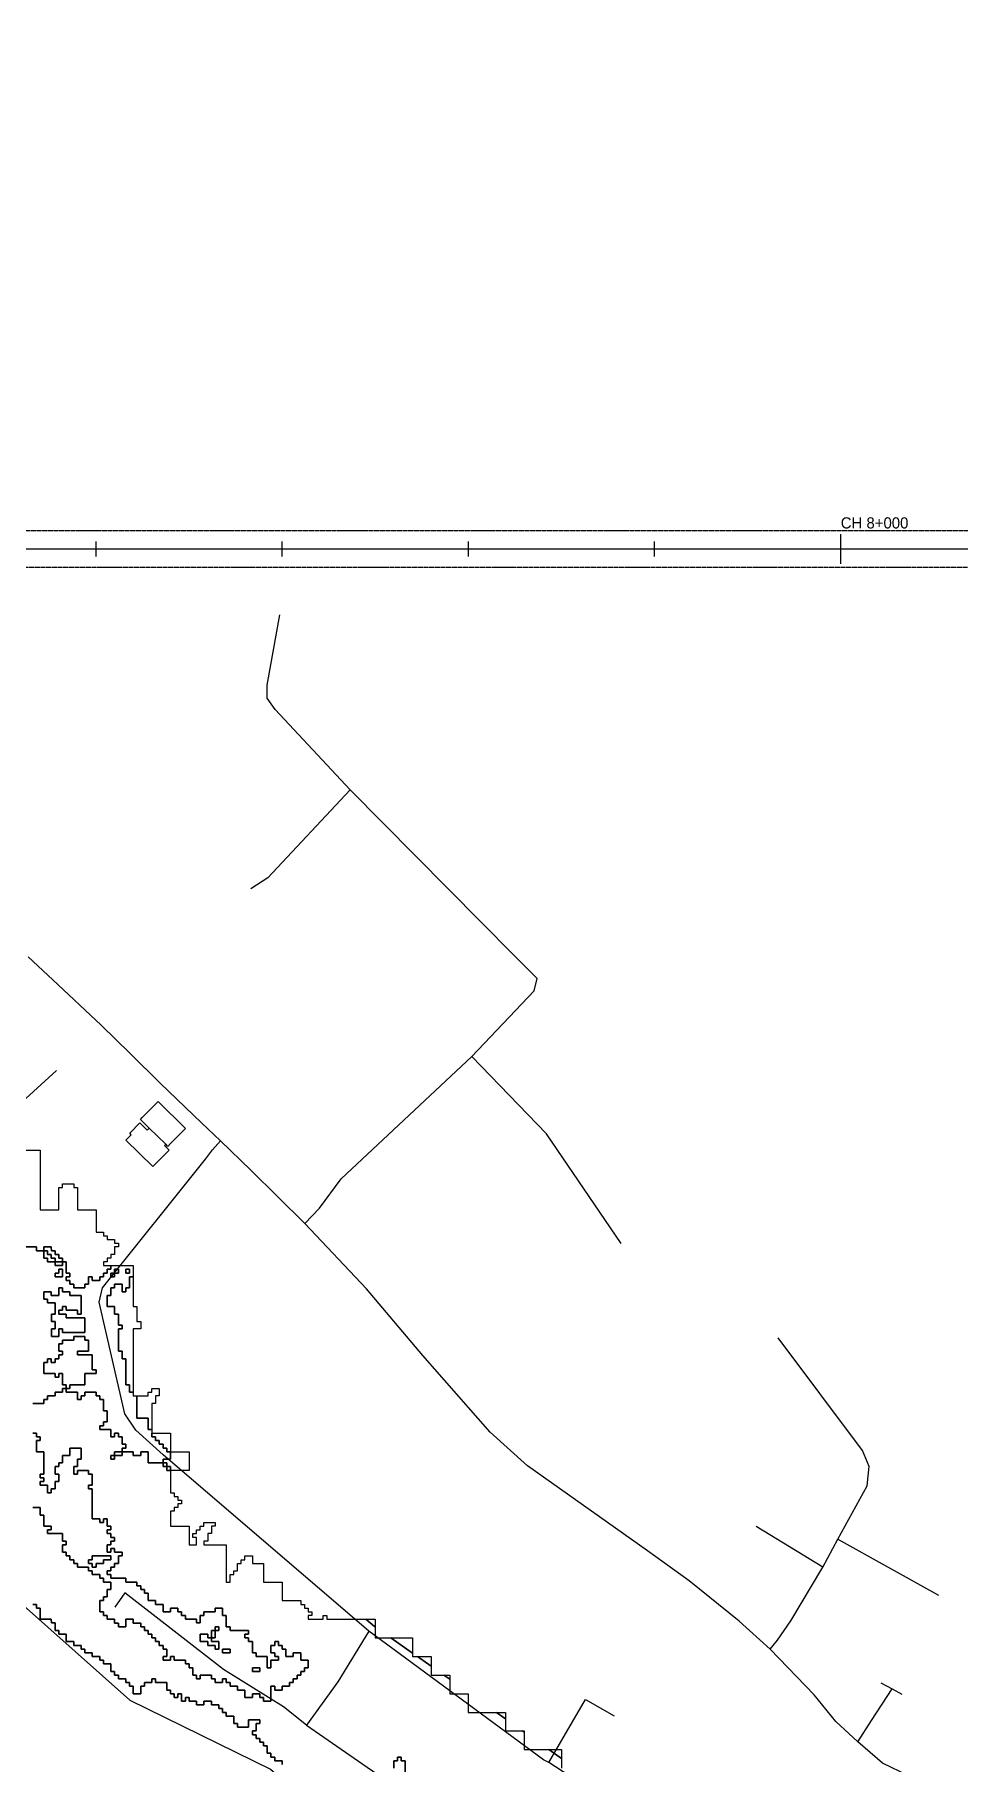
# Model space of a CAD drawing. Header units: metres. Extents: x 553506 to 563855, y 142925 to 150243.
# Drawn here: x 557689 to 558186, y 147643 to 148571 of the extents above; entities that cross this region are included whole.
import ezdxf

# ---------------------------------------------------------------- set-up
doc = ezdxf.new("R2010")
doc.units = ezdxf.units.M
doc.linetypes.add('DASHED', pattern=[1.524, 1.27, -0.254])
for name, color, linetype in [('C-BUILDINGS', 8, 'Continuous'), ('C-FLOOD_ZONE_3', 150, 'Continuous'), ('C-ROADS', 33, 'Continuous'), ('C-WATERWAYS', 5, 'Continuous'), ('E-132KV-UGC-CHAINAGE', 7, 'Continuous'), ('E-132KV-UGC-ROUTE', 1, 'Continuous'), ('E-132KV-UGC-SWATHE', 4, 'DASHED')]:
    doc.layers.add(name, color=color, linetype=linetype)

msp = doc.modelspace()

# ---------------------------------------------------------------- linework, layer by layer
at = {"layer": 'C-BUILDINGS'}
for points in [[(557762.0804, 147975.5227), (557760.6022, 147974.0304), (557759.4272, 147975.1852), (557750.5751, 147983.8839), (557745.8465, 147988.5244), (557746.8836, 147989.5802), (557755.3656, 147998.1658), (557770.1217, 147983.6607), (557762.0804, 147975.5227)], [(557761.2308, 147972.0019), (557752.5115, 147963.1753), (557738.0942, 147977.3458), (557740.9692, 147980.2499), (557740.1114, 147981.0917), (557745.5626, 147986.6125), (557749.4767, 147982.7706), (557750.5751, 147983.8839), (557759.4272, 147975.1852), (557758.715, 147974.4733), (557761.2308, 147972.0019)]]:
    msp.add_lwpolyline(points, close=True, dxfattribs=at)
at = {"layer": 'C-FLOOD_ZONE_3'}
for points in [[(557672, 147972), (557692, 147972), (557692, 147940), (557702, 147940), (557702, 147952), (557704, 147952), (557704, 147954), (557710, 147954), (557710, 147952), (557712, 147952), (557712, 147940), (557722, 147940), (557722, 147928), (557726, 147928), (557726, 147926), (557728, 147926), (557728, 147924), (557732, 147924), (557732, 147922), (557734, 147922), (557734, 147920), (557732, 147920), (557732, 147916), (557730, 147916), (557730, 147914), (557728, 147914), (557728, 147912), (557726, 147912), (557726, 147910), (557729.999, 147910), (557729.999, 147908.001), (557727.9994, 147908.0006), (557727.999, 147906.001), (557725.9994, 147906.0006), (557725.999, 147904.001), (557723.9994, 147904.0006), (557723.999, 147902.001), (557720.001, 147902.001), (557720.0006, 147904.0006), (557717.9994, 147904.0006), (557717.999, 147900.001), (557715.9994, 147900.0006), (557715.999, 147898.001), (557710.001, 147898.001), (557710.0006, 147900.0006), (557708.001, 147900.001), (557708.0006, 147902.0006), (557706.001, 147902.001), (557706.001, 147903.999), (557706.001, 147903.999), (557708.0006, 147903.9994), (557708.0006, 147906.0006), (557706.001, 147906.001), (557706.0006, 147912.0006), (557704, 147912), (557704.0006, 147914.0006), (557702.001, 147914.001), (557702.0006, 147916.0006), (557700.001, 147916.001), (557700.0006, 147918.0006), (557698.001, 147918.001), (557698.0006, 147920.0006), (557693.9994, 147920.0006), (557694, 147918), (557690.001, 147918.001), (557690.0006, 147920.0006), (557684.001, 147920.001)], [(557684.001, 147920.001), (557690.0006, 147920.0006), (557690.001, 147918.001), (557694, 147918), (557694.001, 147914.001), (557696.0006, 147914.0006), (557696.001, 147912.001), (557700, 147912), (557700.001, 147910.001), (557703.999, 147910.001), (557704, 147912), (557706.0006, 147912.0006), (557706.001, 147906.001), (557708.0006, 147906.0006), (557708.0006, 147903.9994), (557706.001, 147903.999), (557706.001, 147902.001), (557708.0006, 147902.0006), (557708.001, 147900.001), (557710.0006, 147900.0006), (557710.001, 147898.001), (557715.999, 147898.001), (557715.9994, 147900.0006), (557717.999, 147900.001), (557717.9994, 147904.0006), (557720.0006, 147904.0006), (557720.001, 147902.001), (557723.999, 147902.001), (557723.9994, 147904.0006), (557725.999, 147904.001), (557725.9994, 147906.0006), (557727.999, 147906.001), (557727.9994, 147908.0006), (557729.999, 147908.001), (557729.999, 147910), (557742, 147910), (557742, 147903.999), (557740.001, 147903.999), (557740.0006, 147897.9994), (557738.001, 147897.999), (557738.0006, 147895.9994), (557735.9994, 147895.9994), (557735.999, 147899.999), (557732.001, 147899.999), (557732.0006, 147897.9994), (557730.001, 147897.999), (557730.0006, 147893.9994), (557728.001, 147893.999), (557728.001, 147888.001), (557732.0006, 147888.0006), (557732.001, 147884.001), (557734.0006, 147884.0006), (557734.001, 147878.001), (557736.0006, 147878.0006), (557736.0006, 147875.9994), (557734.001, 147875.999), (557734.001, 147864.001), (557736.0006, 147864.0006), (557736.001, 147860.001), (557738.0006, 147860.0006), (557738.001, 147846.001), (557740.0006, 147846.0006), (557740.001, 147842.001), (557742, 147842.001), (557742, 147840), (557744.001, 147840), (557744.001, 147828.001), (557750.0006, 147828.0006), (557750.001, 147822.001), (557752, 147822.001), (557752.0005, 147820), (557752.001, 147818.001), (557754.0006, 147818.0006), (557754.001, 147816.001), (557756.0006, 147816.0006), (557756.001, 147814.001), (557758.0006, 147814.0006), (557758.001, 147812.001), (557760.0006, 147812.0006), (557760.001, 147810.001), (557762.0003, 147810.0003), (557762.0006, 147805.9994), (557758.001, 147805.999), (557758, 147804), (557749.9994, 147803.9994), (557749.999, 147809.999), (557746.001, 147809.999), (557746.0006, 147807.9994), (557741.9994, 147807.9994), (557741.999, 147809.999), (557736, 147810), (557735.9994, 147812.0006), (557737.999, 147812.001), (557737.999, 147813.999), (557735.9994, 147813.9994), (557735.999, 147817.999), (557733.9994, 147817.9994), (557733.999, 147819.999), (557732.001, 147819.999), (557732.0006, 147817.9994), (557729.9994, 147817.9994), (557729.999, 147821.999), (557723.9994, 147821.9994), (557723.9994, 147824.0006), (557725.999, 147824.001), (557725.9994, 147826.0006), (557727.999, 147826.001), (557727.999, 147831.999), (557725.9994, 147831.9994), (557725.999, 147837.999), (557723.9994, 147837.9994), (557723.999, 147839.999), (557721.9994, 147839.9994), (557721.999, 147841.999), (557716.001, 147841.999), (557716.0006, 147839.9994), (557714.001, 147839.999), (557714.0006, 147837.9994), (557711.9994, 147837.9994), (557711.999, 147841.999), (557705.9994, 147841.9994), (557706, 147844), (557704.001, 147843.999), (557704.0006, 147841.9994), (557700.001, 147841.999), (557700.0006, 147839.9994), (557696.001, 147839.999), (557696.0006, 147837.9994), (557694.001, 147837.999), (557694.0006, 147835.9994), (557687.9994, 147835.9994)], [(557687.9994, 147835.9994), (557694.0006, 147835.9994), (557694.001, 147837.999), (557696.0006, 147837.9994), (557696.001, 147839.999), (557700.0006, 147839.9994), (557700.001, 147841.999), (557704.0006, 147841.9994), (557704.001, 147843.999), (557706, 147844), (557705.9994, 147841.9994), (557711.999, 147841.999), (557711.9994, 147837.9994), (557714.0006, 147837.9994), (557714.001, 147839.999), (557716.0006, 147839.9994), (557716.001, 147841.999), (557721.999, 147841.999), (557721.9994, 147839.9994), (557723.999, 147839.999), (557723.9994, 147837.9994), (557725.999, 147837.999), (557725.9994, 147831.9994), (557727.999, 147831.999), (557727.999, 147826.001), (557725.9994, 147826.0006), (557725.999, 147824.001), (557723.9994, 147824.0006), (557723.9994, 147821.9994), (557729.999, 147821.999), (557729.9994, 147817.9994), (557732.0006, 147817.9994), (557732.001, 147819.999), (557733.999, 147819.999), (557733.9994, 147817.9994), (557735.999, 147817.999), (557735.9994, 147813.9994), (557737.999, 147813.999), (557737.999, 147812.001), (557735.9994, 147812.0006), (557736, 147810), (557741.999, 147809.999), (557741.9994, 147807.9994), (557746.0006, 147807.9994), (557746.001, 147809.999), (557749.999, 147809.999), (557749.9994, 147803.9994), (557758, 147804), (557757.9994, 147801.9994), (557760, 147802), (557759.9994, 147799.9994), (557762, 147800), (557761.9994, 147797.9994), (557762, 147788), (557764, 147788), (557764, 147786), (557766, 147786), (557766, 147784), (557768, 147784), (557768, 147782), (557766, 147782), (557766, 147780), (557764, 147780), (557764, 147778), (557762, 147778), (557762, 147770), (557772, 147770), (557772, 147760), (557776, 147760), (557776, 147764), (557774, 147764), (557774, 147766), (557776, 147766), (557776, 147768), (557778, 147768), (557778, 147770), (557780, 147770), (557780, 147772), (557786, 147772), (557786, 147770), (557784, 147770), (557784, 147766), (557782, 147766), (557782, 147762), (557780, 147762), (557780, 147760), (557792, 147760), (557792, 147740), (557794, 147740), (557794, 147744), (557796, 147744), (557796, 147746), (557798, 147746), (557798, 147750), (557800, 147750), (557800, 147752), (557802, 147752), (557802, 147754), (557806, 147754), (557806, 147750), (557812, 147750), (557812, 147740), (557822, 147740), (557822, 147730), (557832, 147730), (557832, 147728), (557834, 147728), (557834, 147726), (557836, 147726), (557836, 147724), (557838, 147724), (557838, 147722), (557836, 147722), (557836, 147720), (557844, 147720), (557844, 147722), (557846, 147722), (557846, 147720), (557866.9262, 147720), (557871.62, 147716.11), (557872, 147715.8446), (557872, 147710), (557880.3682, 147710), (557892, 147701.876), (557892, 147700), (557894.6859, 147700), (557902, 147694.8916), (557902, 147690), (557908.9259, 147690), (557912, 147687.8179), (557912, 147680), (557922, 147680), (557922, 147670), (557937.1022, 147670), (557942, 147666.5234), (557942, 147660), (557951.1903, 147660), (557952, 147659.4253), (557952, 147650), (557965.2784, 147650), (557972, 147645.2289), (557972, 147640)], [(557688.001, 147820.001), (557690.0006, 147820.0006), (557690.001, 147818.001), (557692.0006, 147818.0006), (557692.0006, 147815.9994), (557690.001, 147815.999), (557690.001, 147810.001), (557694.0006, 147810.0006), (557694.001, 147806), (557694.0006, 147797.9994), (557692.001, 147797.999), (557692.001, 147796.001), (557694.0006, 147796.0006), (557694.0006, 147793.9994), (557692.001, 147793.999), (557692.001, 147792.001), (557694, 147792.001), (557696.0006, 147792.0006), (557696.001, 147788.001), (557697.999, 147788.001), (557697.9994, 147790.0006), (557699.999, 147790.001), (557699.9994, 147794.0006), (557701.999, 147794.001), (557701.999, 147797.999), (557699.9994, 147797.9994), (557699.9994, 147802.0006), (557701.999, 147802.001), (557701.9994, 147804.0006), (557703.999, 147804.001), (557703.9994, 147808.0006), (557707.999, 147808.001), (557707.9994, 147812.0006), (557714.0006, 147812.0006), (557714.0006, 147805.9994), (557712.001, 147805.999), (557712.0006, 147801.9994), (557710.001, 147801.999), (557710.001, 147798.001), (557711.999, 147798.001), (557711.9994, 147800.0006), (557718.0006, 147800.0006), (557718.001, 147798.001), (557720.0006, 147798.0006), (557720.0006, 147791.9994), (557718.001, 147791.999), (557718.001, 147790.001), (557720.0006, 147790.0006), (557720.001, 147774.001), (557724.0006, 147774.0006), (557724.001, 147772.001), (557725.999, 147772.001), (557725.9994, 147774.0006), (557728.0006, 147774.0006), (557728.001, 147770.001), (557730.0006, 147770.0006), (557730.0006, 147767.9994), (557728.001, 147767.999), (557728.001, 147766.001), (557730.0006, 147766.0006), (557730.001, 147764.001), (557732.0006, 147764.0006), (557732.0006, 147761.9994), (557730.001, 147761.999), (557730.0006, 147759.9994), (557728.001, 147759.999), (557728.001, 147756.001), (557729.999, 147756.001), (557729.9994, 147758.0006), (557732.0006, 147758.0006), (557732.001, 147756.001), (557736.0006, 147756.0006), (557736.0006, 147753.9994), (557734.001, 147753.999), (557734.0006, 147749.9994), (557732.001, 147749.999), (557732.0006, 147747.9994), (557730.001, 147747.999), (557730.0006, 147745.9994), (557728.001, 147745.999), (557728.001, 147744.001), (557730.0006, 147744.0006), (557730.001, 147742.001), (557738.0006, 147742.0006), (557738.001, 147740.001), (557744.0006, 147740.0006), (557744.001, 147738.001), (557746.0006, 147738.0006), (557746.001, 147736.001), (557748.0006, 147736.0006), (557748.001, 147734.001), (557750.0006, 147734.0006), (557750.001, 147730.001), (557754.0006, 147730.0006), (557754.001, 147728.001), (557758.0006, 147728.0006), (557758.001, 147724.001), (557761.999, 147724.001), (557761.9994, 147726.0006), (557766.0006, 147726.0006), (557766.001, 147724.001), (557768.0006, 147724.0006), (557768.001, 147722.001), (557770.0006, 147722.0006), (557770.001, 147720.001), (557776.0006, 147720.0006), (557776.001, 147718.001), (557777.999, 147718.001), (557777.9994, 147722.0006), (557779.999, 147722.001), (557779.9994, 147724.0006), (557785.999, 147724.001), (557785.9994, 147726.0006), (557790.0006, 147726.0006), (557790.001, 147722.001), (557792.0006, 147722.0006), (557792.001, 147716.001), (557794.0006, 147716.0006), (557794.001, 147714.001), (557804.0006, 147714.0006), (557804.0006, 147711.9994), (557802.001, 147711.999), (557802.001, 147710.001), (557804.0006, 147710.0006), (557804.001, 147708.001), (557806.0006, 147708.0006), (557806.001, 147702.001), (557808.0006, 147702.0006), (557808.001, 147700.001), (557814.0006, 147700.0006), (557814.001, 147694.001), (557815.999, 147694.001), (557815.9994, 147698.0006), (557819.999, 147698.001), (557819.999, 147699.999), (557817.9994, 147699.9994), (557817.999, 147701.999), (557815.9994, 147701.9994), (557815.9994, 147706.0006), (557817.999, 147706.001), (557817.9994, 147708.0006), (557820.0006, 147708.0006), (557820.001, 147706.001), (557822.0006, 147706.0006), (557822.001, 147704.001), (557824.0006, 147704.0006), (557824.001, 147700.001), (557827.999, 147700.001), (557827.9994, 147702.0006), (557832.0006, 147702.0006), (557832.001, 147698.001), (557836.0006, 147698.0006), (557836.0006, 147693.9994), (557834.001, 147693.999), (557834.0006, 147691.9994), (557832.001, 147691.999), (557832.0006, 147689.9994), (557830.001, 147689.999), (557830.0006, 147687.9994), (557828.001, 147687.999), (557828.0006, 147685.9994), (557826.001, 147685.999), (557826.0006, 147683.9994), (557822.001, 147683.999), (557822.0006, 147681.9994), (557817.9994, 147681.9994), (557817.999, 147683.999), (557816.001, 147683.999), (557816.0006, 147675.9994), (557811.9994, 147675.9994), (557811.999, 147677.999), (557809.9994, 147677.9994), (557809.999, 147679.999), (557806.001, 147679.999), (557806.0006, 147677.9994), (557801.9994, 147677.9994), (557801.999, 147681.999), (557797.9994, 147681.9994), (557797.999, 147683.999), (557793.9994, 147683.9994), (557793.999, 147685.999), (557791.9994, 147685.9994), (557791.999, 147687.999), (557790.001, 147687.999), (557790.0006, 147685.9994), (557785.9994, 147685.9994), (557785.999, 147687.999), (557783.9994, 147687.9994), (557783.999, 147689.999), (557778.001, 147689.999), (557778.0006, 147687.9994), (557775.9994, 147687.9994), (557775.999, 147689.999), (557773.9994, 147689.9994), (557773.999, 147693.999), (557771.9994, 147693.9994), (557771.999, 147695.999), (557769.9994, 147695.9994), (557769.999, 147697.999), (557763.9994, 147697.9994), (557763.999, 147699.999), (557762.001, 147699.999), (557762.0006, 147697.9994), (557757.9994, 147697.9994), (557757.9994, 147700.0006), (557759.999, 147700.001), (557759.999, 147703.999), (557757.9994, 147703.9994), (557757.999, 147705.999), (557755.9994, 147705.9994), (557755.999, 147707.999), (557753.9994, 147707.9994), (557753.999, 147709.999), (557751.9994, 147709.9994), (557751.999, 147711.999), (557749.9994, 147711.9994), (557749.999, 147713.999), (557747.9994, 147713.9994), (557747.999, 147715.999), (557745.9994, 147715.9994), (557745.999, 147717.999), (557741.9994, 147717.9994), (557741.999, 147719.999), (557738.001, 147719.999), (557738.0006, 147715.9994), (557733.9994, 147715.9994), (557733.999, 147717.999), (557731.9994, 147717.9994), (557731.999, 147719.999), (557727.9994, 147719.9994), (557727.999, 147721.999), (557725.9994, 147721.9994), (557725.999, 147723.999), (557723.9994, 147723.9994), (557723.9994, 147730.0006), (557725.999, 147730.001), (557725.9994, 147732.0006), (557727.999, 147732.001), (557727.9994, 147736.0006), (557729.999, 147736.001), (557729.999, 147739.999), (557725.9994, 147739.9994), (557725.999, 147741.999), (557723.9994, 147741.9994), (557723.999, 147743.999), (557719.9994, 147743.9994), (557719.999, 147745.999), (557717.9994, 147745.9994), (557717.999, 147747.999), (557711.9994, 147747.9994), (557711.999, 147749.999), (557709.9994, 147749.9994), (557709.999, 147751.999), (557707.9994, 147751.9994), (557707.999, 147753.999), (557705.9994, 147753.9994), (557705.999, 147755.999), (557703.9994, 147755.9994), (557703.9994, 147760.0006), (557705.999, 147760.001), (557705.999, 147761.999), (557703.9994, 147761.9994), (557703.999, 147765.999), (557695.9994, 147765.9994), (557695.9994, 147768.0006), (557697.999, 147768.001), (557697.999, 147769.999), (557693.9994, 147769.9994), (557693.999, 147775.999), (557691.9994, 147775.9994), (557691.999, 147779.999), (557690, 147779.999), (557688.001, 147779.999)], [(557688.001, 147779.999), (557690, 147779.999), (557691.999, 147779.999), (557691.9994, 147775.9994), (557693.999, 147775.999), (557693.9994, 147769.9994), (557697.999, 147769.999), (557697.999, 147768.001), (557695.9994, 147768.0006), (557695.9994, 147765.9994), (557703.999, 147765.999), (557703.9994, 147761.9994), (557705.999, 147761.999), (557705.999, 147760.001), (557703.9994, 147760.0006), (557703.9994, 147755.9994), (557705.999, 147755.999), (557705.9994, 147753.9994), (557707.999, 147753.999), (557707.9994, 147751.9994), (557709.999, 147751.999), (557709.9994, 147749.9994), (557711.999, 147749.999), (557711.9994, 147747.9994), (557717.999, 147747.999), (557717.9994, 147745.9994), (557719.999, 147745.999), (557719.9994, 147743.9994), (557723.999, 147743.999), (557723.9994, 147741.9994), (557725.999, 147741.999), (557725.9994, 147739.9994), (557729.999, 147739.999), (557729.999, 147736.001), (557727.9994, 147736.0006), (557727.999, 147732.001), (557725.9994, 147732.0006), (557725.999, 147730.001), (557723.9994, 147730.0006), (557723.9994, 147723.9994), (557725.999, 147723.999), (557725.9994, 147721.9994), (557727.999, 147721.999), (557727.9994, 147719.9994), (557731.999, 147719.999), (557731.9994, 147717.9994), (557733.999, 147717.999), (557733.9994, 147715.9994), (557738.0006, 147715.9994), (557738.001, 147719.999), (557741.999, 147719.999), (557741.9994, 147717.9994), (557745.999, 147717.999), (557745.9994, 147715.9994), (557747.999, 147715.999), (557747.9994, 147713.9994), (557749.999, 147713.999), (557749.9994, 147711.9994), (557751.999, 147711.999), (557751.9994, 147709.9994), (557753.999, 147709.999), (557753.9994, 147707.9994), (557755.999, 147707.999), (557755.9994, 147705.9994), (557757.999, 147705.999), (557757.9994, 147703.9994), (557759.999, 147703.999), (557759.999, 147700.001), (557757.9994, 147700.0006), (557757.9994, 147697.9994), (557762.0006, 147697.9994), (557762.001, 147699.999), (557763.999, 147699.999), (557763.9994, 147697.9994), (557769.999, 147697.999), (557769.9994, 147695.9994), (557771.999, 147695.999), (557771.9994, 147693.9994), (557773.999, 147693.999), (557773.9994, 147689.9994), (557775.999, 147689.999), (557775.9994, 147687.9994), (557778.0006, 147687.9994), (557778.001, 147689.999), (557783.999, 147689.999), (557783.9994, 147687.9994), (557785.999, 147687.999), (557785.9994, 147685.9994), (557790.0006, 147685.9994), (557790.001, 147687.999), (557791.999, 147687.999), (557791.9994, 147685.9994), (557793.999, 147685.999), (557793.9994, 147683.9994), (557797.999, 147683.999), (557797.9994, 147681.9994), (557801.999, 147681.999), (557801.9994, 147677.9994), (557806.0006, 147677.9994), (557806.001, 147679.999), (557809.999, 147679.999), (557809.9994, 147677.9994), (557811.999, 147677.999), (557811.9994, 147675.9994), (557816.0006, 147675.9994), (557816.001, 147683.999), (557817.999, 147683.999), (557817.9994, 147681.9994), (557822.0006, 147681.9994), (557822.001, 147683.999), (557826.0006, 147683.9994), (557826.001, 147685.999), (557828.0006, 147685.9994), (557828.001, 147687.999), (557830.0006, 147687.9994), (557830.001, 147689.999), (557832.0006, 147689.9994), (557832.001, 147691.999), (557834.0006, 147691.9994), (557834.001, 147693.999), (557836.0006, 147693.9994), (557836.0006, 147698.0006), (557832.001, 147698.001), (557832.0006, 147702.0006), (557827.9994, 147702.0006), (557827.999, 147700.001), (557824.001, 147700.001), (557824.0006, 147704.0006), (557822.001, 147704.001), (557822.0006, 147706.0006), (557820.001, 147706.001), (557820.0006, 147708.0006), (557817.9994, 147708.0006), (557817.999, 147706.001), (557815.9994, 147706.0006), (557815.9994, 147701.9994), (557817.999, 147701.999), (557817.9994, 147699.9994), (557819.999, 147699.999), (557819.999, 147698.001), (557815.9994, 147698.0006), (557815.999, 147694.001), (557814.001, 147694.001), (557814.0006, 147700.0006), (557808.001, 147700.001), (557808.0006, 147702.0006), (557806.001, 147702.001), (557806.0006, 147708.0006), (557804.001, 147708.001), (557804.0006, 147710.0006), (557802.001, 147710.001), (557802.001, 147711.999), (557804.0006, 147711.9994), (557804.0006, 147714.0006), (557794.001, 147714.001), (557794.0006, 147716.0006), (557792.001, 147716.001), (557792.0006, 147722.0006), (557790.001, 147722.001), (557790.0006, 147726.0006), (557785.9994, 147726.0006), (557785.999, 147724.001), (557779.9994, 147724.0006), (557779.999, 147722.001), (557777.9994, 147722.0006), (557777.999, 147718.001), (557776.001, 147718.001), (557776.0006, 147720.0006), (557770.001, 147720.001), (557770.0006, 147722.0006), (557768.001, 147722.001), (557768.0006, 147724.0006), (557766.001, 147724.001), (557766.0006, 147726.0006), (557761.9994, 147726.0006), (557761.999, 147724.001), (557758.001, 147724.001), (557758.0006, 147728.0006), (557754.001, 147728.001), (557754.0006, 147730.0006), (557750.001, 147730.001), (557750.0006, 147734.0006), (557748.001, 147734.001), (557748.0006, 147736.0006), (557746.001, 147736.001), (557746.0006, 147738.0006), (557744.001, 147738.001), (557744.0006, 147740.0006), (557738.001, 147740.001), (557738.0006, 147742.0006), (557730.001, 147742.001), (557730.0006, 147744.0006), (557728.001, 147744.001), (557728.001, 147745.999), (557730.0006, 147745.9994), (557730.001, 147747.999), (557732.0006, 147747.9994), (557732.001, 147749.999), (557734.0006, 147749.9994), (557734.001, 147753.999), (557736.0006, 147753.9994), (557736.0006, 147756.0006), (557732.001, 147756.001), (557732.0006, 147758.0006), (557729.9994, 147758.0006), (557729.999, 147756.001), (557728.001, 147756.001), (557728.001, 147759.999), (557730.0006, 147759.9994), (557730.001, 147761.999), (557732.0006, 147761.9994), (557732.0006, 147764.0006), (557730.001, 147764.001), (557730.0006, 147766.0006), (557728.001, 147766.001), (557728.001, 147767.999), (557730.0006, 147767.9994), (557730.0006, 147770.0006), (557728.001, 147770.001), (557728.0006, 147774.0006), (557725.9994, 147774.0006), (557725.999, 147772.001), (557724.001, 147772.001), (557724.0006, 147774.0006), (557720.001, 147774.001), (557720.0006, 147790.0006), (557718.001, 147790.001), (557718.001, 147791.999), (557720.0006, 147791.9994), (557720.0006, 147798.0006), (557718.001, 147798.001), (557718.0006, 147800.0006), (557711.9994, 147800.0006), (557711.999, 147798.001), (557710.001, 147798.001), (557710.001, 147801.999), (557712.0006, 147801.9994), (557712.001, 147805.999), (557714.0006, 147805.9994), (557714.0006, 147812.0006), (557707.9994, 147812.0006), (557707.999, 147808.001), (557703.9994, 147808.0006), (557703.999, 147804.001), (557701.9994, 147804.0006), (557701.999, 147802.001), (557699.9994, 147802.0006), (557699.9994, 147797.9994), (557701.999, 147797.999), (557701.999, 147797.999), (557701.999, 147794.001), (557699.9994, 147794.0006), (557699.999, 147790.001), (557697.9994, 147790.0006), (557697.999, 147788.001), (557696.001, 147788.001), (557696.0006, 147792.0006), (557694, 147792.001), (557692.001, 147792.001), (557692.001, 147793.999), (557694.0006, 147793.9994), (557694.0006, 147796.0006), (557692.001, 147796.001), (557692.001, 147797.999), (557694.0006, 147797.9994), (557694.001, 147806), (557694.0006, 147810.0006), (557690.001, 147810.001), (557690.001, 147815.999), (557692.0006, 147815.9994), (557692.0006, 147818.0006), (557690.001, 147818.001), (557690.0006, 147820.0006), (557688.001, 147820.001)], [(557688, 147728.001), (557690.0006, 147728.0006), (557690.001, 147726.001), (557692.0006, 147726.0006), (557692.001, 147724), (557692.001, 147722), (557692.001, 147720.001), (557694, 147720.001), (557698.0006, 147720.0006), (557698.001, 147718.001), (557700.0006, 147718.0006), (557700.001, 147716), (557700.001, 147714.001), (557702.0006, 147714.0006), (557702.001, 147712.001), (557704, 147712.001), (557706.0006, 147712.0006), (557706.001, 147710), (557706.001, 147708.001), (557708, 147708.001), (557710.0006, 147708.0006), (557710.001, 147706.001), (557712, 147706.001), (557714.0006, 147706.0006), (557714.001, 147704.001), (557716.0006, 147704.0006), (557716.001, 147702.001), (557718, 147702.001), (557720.0006, 147702.0006), (557720.001, 147700.001), (557722, 147700.001), (557724.0006, 147700.0006), (557724.001, 147698.001), (557726.0006, 147698.0006), (557726.001, 147696.001), (557728, 147696.001), (557730.0006, 147696.0006), (557730.001, 147694), (557730.001, 147692.001), (557732.0006, 147692.0006), (557732.001, 147690.001), (557734.0006, 147690.0006), (557734.001, 147688.001), (557736, 147688.001), (557738.0006, 147688.0006), (557738.001, 147686.001), (557740.0006, 147686.0006), (557740.001, 147684.001), (557742.0006, 147684.0006), (557742.001, 147682), (557742.001, 147680.001), (557745.999, 147680.001), (557745.9994, 147684.0006), (557747.999, 147684.001), (557747.9994, 147686.0006), (557751.999, 147686.001), (557751.9994, 147688.0006), (557754.0006, 147688.0006), (557754.001, 147686.001), (557760.0006, 147686.0006), (557760.001, 147682.001), (557762.0006, 147682.0006), (557762.001, 147680.001), (557764.0006, 147680.0006), (557764.001, 147678.001), (557765.999, 147678.001), (557765.9994, 147680.0006), (557768.0006, 147680.0006), (557768.001, 147676.001), (557769.999, 147676.001), (557769.9994, 147678.0006), (557772.0006, 147678.0006), (557772.001, 147676.001), (557776.0006, 147676.0006), (557776.001, 147674.001), (557779.999, 147674.001), (557779.9994, 147676.0006), (557784.0006, 147676.0006), (557784.001, 147674.001), (557788.0006, 147674.0006), (557788.001, 147672.001), (557790.0006, 147672.0006), (557790.001, 147670.001), (557792.0006, 147670.0006), (557792.001, 147668.001), (557794, 147668.001), (557796.0006, 147668.0006), (557796.001, 147666), (557796.001, 147664.001), (557798.0006, 147664.0006), (557798.001, 147662.001), (557803.999, 147662.001), (557803.9994, 147666.0006), (557810.0006, 147666.0006), (557810.0006, 147663.9994), (557808.001, 147663.999), (557808.0006, 147659.9994), (557806.001, 147659.999), (557806.001, 147658.001), (557808.0006, 147658.0006), (557808.001, 147656.001), (557810.0006, 147656.0006), (557810.001, 147654.001), (557812.0006, 147654.0006), (557812.001, 147652.001), (557814.0006, 147652.0006), (557814.001, 147650), (557814.001, 147648.001), (557816.0006, 147648.0006), (557816.001, 147646.001), (557818.0006, 147646.0006), (557818.001, 147644.001), (557822.0006, 147644.0006), (557822.001, 147642.001)], [(557822.001, 147642.001), (557822.0006, 147644.0006), (557818.001, 147644.001), (557818.0006, 147646.0006), (557816.001, 147646.001), (557816.0006, 147648.0006), (557814.001, 147648.001), (557814.001, 147650), (557814.0006, 147652.0006), (557812.001, 147652.001), (557812.0006, 147654.0006), (557810.001, 147654.001), (557810.0006, 147656.0006), (557808.001, 147656.001), (557808.0006, 147658.0006), (557806.001, 147658.001), (557806.001, 147659.999), (557808.0006, 147659.9994), (557808.001, 147663.999), (557810.0006, 147663.9994), (557810.0006, 147666.0006), (557803.9994, 147666.0006), (557803.999, 147662.001), (557798.001, 147662.001), (557798.0006, 147664.0006), (557796.001, 147664.001), (557796.001, 147666), (557796.0006, 147668.0006), (557794, 147668.001), (557792.001, 147668.001), (557792.0006, 147670.0006), (557790.001, 147670.001), (557790.0006, 147672.0006), (557788.001, 147672.001), (557788.0006, 147674.0006), (557784.001, 147674.001), (557784.0006, 147676.0006), (557779.9994, 147676.0006), (557779.999, 147674.001), (557776.001, 147674.001), (557776.0006, 147676.0006), (557772.001, 147676.001), (557772.0006, 147678.0006), (557769.9994, 147678.0006), (557769.999, 147676.001), (557768.001, 147676.001), (557768.0006, 147680.0006), (557765.9994, 147680.0006), (557765.999, 147678.001), (557764.001, 147678.001), (557764.0006, 147680.0006), (557762.001, 147680.001), (557762.0006, 147682.0006), (557760.001, 147682.001), (557760.0006, 147686.0006), (557754.001, 147686.001), (557754.0006, 147688.0006), (557751.9994, 147688.0006), (557751.999, 147686.001), (557747.9994, 147686.0006), (557747.999, 147684.001), (557745.9994, 147684.0006), (557745.999, 147680.001), (557742.001, 147680.001), (557742.001, 147682), (557742.0006, 147684.0006), (557740.001, 147684.001), (557740.0006, 147686.0006), (557738.001, 147686.001), (557738.0006, 147688.0006), (557736, 147688.001), (557734.001, 147688.001), (557734.0006, 147690.0006), (557732.001, 147690.001), (557732.0006, 147692.0006), (557730.001, 147692.001), (557730.001, 147694), (557730.0006, 147696.0006), (557728, 147696.001), (557726.001, 147696.001), (557726.0006, 147698.0006), (557724.001, 147698.001), (557724.0006, 147700.0006), (557722, 147700.001), (557720.001, 147700.001), (557720.0006, 147702.0006), (557718, 147702.001), (557716.001, 147702.001), (557716.0006, 147704.0006), (557714.001, 147704.001), (557714.0006, 147706.0006), (557712, 147706.001), (557710.001, 147706.001), (557710.0006, 147708.0006), (557708, 147708.001), (557706.001, 147708.001), (557706.001, 147710), (557706.0006, 147712.0006), (557704, 147712.001), (557702.001, 147712.001), (557702.0006, 147714.0006), (557700.001, 147714.001), (557700.001, 147716), (557700.0006, 147718.0006), (557698.001, 147718.001), (557698.0006, 147720.0006), (557694, 147720.001), (557692.001, 147720.001), (557692.001, 147722), (557692.001, 147724), (557692.0006, 147726.0006), (557690.001, 147726.001), (557690.0006, 147728.0006), (557688, 147728.001)], [(557881.999, 147640.001), (557881.9994, 147644.0006), (557883.999, 147644.001), (557883.9994, 147646.0006), (557886.0006, 147646.0006), (557886.001, 147644.001), (557888.0006, 147644.0006), (557888.001, 147636.001)], [(557888.001, 147636.001), (557888.0006, 147644.0006), (557886.001, 147644.001), (557886.0006, 147646.0006), (557883.9994, 147646.0006), (557883.999, 147644.001), (557881.9994, 147644.0006), (557881.999, 147640.001)]]:
    msp.add_lwpolyline(points, dxfattribs=at)
for points in [[(557697.9994, 147913.9994), (557697.999, 147915.999), (557695.9994, 147915.9994), (557695.999, 147917.999), (557694, 147918), (557693.9994, 147920.0006), (557698.0006, 147920.0006), (557698.001, 147918.001), (557700.0006, 147918.0006), (557700.001, 147916.001), (557702.0006, 147916.0006), (557702.001, 147914.001), (557704.0006, 147914.0006), (557704, 147912), (557700, 147912), (557699.999, 147913.999), (557697.9994, 147913.9994)], [(557700, 147912), (557696.001, 147912.001), (557696.0006, 147914.0006), (557694.001, 147914.001), (557694, 147918), (557695.999, 147917.999), (557695.9994, 147915.9994), (557697.999, 147915.999), (557697.9994, 147913.9994), (557699.999, 147913.999), (557700, 147912)], [(557700.001, 147910.001), (557700, 147912), (557704, 147912), (557703.999, 147910.001), (557700.001, 147910.001)], [(557700.001, 147904.001), (557703.999, 147904.001), (557703.999, 147906), (557703.999, 147907.999), (557702.001, 147907.999), (557702.0006, 147905.9994), (557700.001, 147905.999), (557700.001, 147904.001)], [(557703.999, 147907.999), (557703.999, 147906), (557703.999, 147904.001), (557700.001, 147904.001), (557700.001, 147905.999), (557702.0006, 147905.9994), (557702.001, 147907.999), (557703.999, 147907.999)], [(557732.001, 147907.999), (557732, 147906), (557733.999, 147906.001), (557733.999, 147907.999), (557732.001, 147907.999)], [(557732, 147906), (557732.001, 147907.999), (557733.999, 147907.999), (557733.999, 147906.001), (557732, 147906)], [(557739.999, 147906.001), (557739.999, 147907.999), (557738.001, 147907.999), (557738.001, 147906.001), (557739.999, 147906.001)], [(557738.001, 147907.999), (557739.999, 147907.999), (557739.999, 147906.001), (557738.001, 147906.001), (557738.001, 147907.999)], [(557732.0006, 147888.0006), (557728.001, 147888.001), (557728.001, 147893.999), (557730.0006, 147893.9994), (557730.001, 147897.999), (557732.0006, 147897.9994), (557732.001, 147899.999), (557735.999, 147899.999), (557735.9994, 147895.9994), (557738.0006, 147895.9994), (557738.001, 147897.999), (557740.0006, 147897.9994), (557740.001, 147903.999), (557742, 147903.999), (557742, 147888), (557744, 147888), (557744, 147880), (557746, 147880), (557746, 147876), (557742, 147876), (557742, 147842.001), (557740.001, 147842.001), (557740.0006, 147846.0006), (557738.001, 147846.001), (557738.0006, 147860.0006), (557736.001, 147860.001), (557736.0006, 147864.0006), (557734.001, 147864.001), (557734.001, 147875.999), (557736.0006, 147875.9994), (557736.0006, 147878.0006), (557734.001, 147878.001), (557734.0006, 147884.0006), (557732.001, 147884.001), (557732.0006, 147888.0006)], [(557730.001, 147905.999), (557730.001, 147904.001), (557731.999, 147904.001), (557732, 147906), (557730.001, 147905.999)], [(557730.001, 147905.999), (557732, 147906), (557731.999, 147904.001), (557730.001, 147904.001), (557730.001, 147905.999)], [(557702.001, 147897.999), (557702.0006, 147893.9994), (557697.9994, 147893.9994), (557697.999, 147895.999), (557694.001, 147895.999), (557694.001, 147892.001), (557696.0006, 147892.0006), (557696.001, 147890.001), (557700.0006, 147890.0006), (557700.001, 147886), (557700.0006, 147883.9994), (557698.001, 147883.999), (557698.001, 147880.001), (557700.0006, 147880.0006), (557700.0006, 147875.9994), (557698.001, 147875.999), (557698.001, 147872.001), (557701.999, 147872.001), (557701.9994, 147876.0006), (557704.0006, 147876.0006), (557704.001, 147874.001), (557706, 147874.001), (557708, 147874.001), (557715.999, 147874.001), (557715.999, 147878), (557715.999, 147881.999), (557705.9994, 147881.9994), (557705.999, 147883.999), (557701.9994, 147883.9994), (557701.9994, 147886.0006), (557703.999, 147886.001), (557703.9994, 147888.0006), (557706.0006, 147888.0006), (557706.001, 147886.001), (557712.0006, 147886.0006), (557712.001, 147884.001), (557713.999, 147884.001), (557713.999, 147893.999), (557707.9994, 147893.9994), (557707.999, 147895.999), (557703.9994, 147895.9994), (557703.999, 147897.999), (557702.001, 147897.999)], [(557701.999, 147872.001), (557698.001, 147872.001), (557698.001, 147875.999), (557700.0006, 147875.9994), (557700.0006, 147880.0006), (557698.001, 147880.001), (557698.001, 147883.999), (557700.0006, 147883.9994), (557700.001, 147886), (557700.0006, 147890.0006), (557696.001, 147890.001), (557696.0006, 147892.0006), (557694.001, 147892.001), (557694.001, 147895.999), (557697.999, 147895.999), (557697.9994, 147893.9994), (557702.0006, 147893.9994), (557702.001, 147897.999), (557703.999, 147897.999), (557703.9994, 147895.9994), (557707.999, 147895.999), (557707.9994, 147893.9994), (557713.999, 147893.999), (557713.999, 147884.001), (557712.001, 147884.001), (557712.0006, 147886.0006), (557706.001, 147886.001), (557706.0006, 147888.0006), (557703.9994, 147888.0006), (557703.999, 147886.001), (557701.9994, 147886.0006), (557701.9994, 147883.9994), (557705.999, 147883.999), (557705.9994, 147881.9994), (557715.999, 147881.999), (557715.999, 147878), (557715.999, 147874.001), (557708, 147874.001), (557706, 147874.001), (557704.001, 147874.001), (557704.0006, 147876.0006), (557701.9994, 147876.0006), (557701.999, 147872.001)], [(557707.999, 147844.001), (557707.9994, 147846.0006), (557715.999, 147846.001), (557715.9994, 147852.0006), (557721.999, 147852.001), (557721.999, 147853.999), (557719.9994, 147853.9994), (557719.999, 147861.999), (557711.9994, 147861.9994), (557711.9994, 147864.0006), (557717.999, 147864.001), (557717.999, 147869.999), (557715.9994, 147869.9994), (557715.999, 147871.999), (557710.001, 147871.999), (557710.0006, 147869.9994), (557706, 147869.999), (557704.001, 147869.999), (557704.0006, 147867.9994), (557702.001, 147867.999), (557702.001, 147864.001), (557704.0006, 147864.0006), (557704.0006, 147861.9994), (557702.001, 147861.999), (557702.0006, 147859.9994), (557700.001, 147859.999), (557700.0006, 147857.9994), (557697.9994, 147857.9994), (557697.999, 147859.999), (557696.001, 147859.999), (557696.0006, 147857.9994), (557694.001, 147857.999), (557694.001, 147852.001), (557700.0006, 147852.0006), (557700.001, 147850.001), (557701.999, 147850.001), (557701.9994, 147852.0006), (557704.0006, 147852.0006), (557704.001, 147846.001), (557706.0006, 147846.0006), (557706, 147844), (557707.999, 147844.001)], [(557697.9994, 147857.9994), (557700.0006, 147857.9994), (557700.001, 147859.999), (557702.0006, 147859.9994), (557702.001, 147861.999), (557704.0006, 147861.9994), (557704.0006, 147864.0006), (557702.001, 147864.001), (557702.001, 147867.999), (557704.0006, 147867.9994), (557704.001, 147869.999), (557706, 147869.999), (557710.0006, 147869.9994), (557710.001, 147871.999), (557715.999, 147871.999), (557715.9994, 147869.9994), (557717.999, 147869.999), (557717.999, 147864.001), (557711.9994, 147864.0006), (557711.9994, 147861.9994), (557719.999, 147861.999), (557719.9994, 147853.9994), (557721.999, 147853.999), (557721.999, 147852.001), (557715.9994, 147852.0006), (557715.999, 147846.001), (557707.9994, 147846.0006), (557707.999, 147844.001), (557706, 147844), (557706.0006, 147846.0006), (557704.001, 147846.001), (557704.0006, 147852.0006), (557701.9994, 147852.0006), (557701.999, 147850.001), (557700.001, 147850.001), (557700.0006, 147852.0006), (557694.001, 147852.001), (557694.001, 147857.999), (557696.0006, 147857.9994), (557696.001, 147859.999), (557697.999, 147859.999), (557697.9994, 147857.9994)], [(557752, 147822.001), (557750.001, 147822.001), (557750.0006, 147828.0006), (557744.001, 147828.001), (557744.001, 147840), (557750, 147840), (557750, 147842), (557752, 147842), (557752, 147844), (557756, 147844), (557756, 147840), (557754, 147840), (557754, 147836), (557752, 147836), (557752, 147822.001)], [(557756.0006, 147816.0006), (557754.001, 147816.001), (557754.0006, 147818.0006), (557752.001, 147818.001), (557752.001, 147820), (557762, 147820), (557762.0005, 147810.0005), (557760.001, 147810.001), (557760.0006, 147812.0006), (557758.001, 147812.001), (557758.0006, 147814.0006), (557756.001, 147814.001), (557756.0006, 147816.0006)], [(557732, 147808), (557732.0006, 147805.9994), (557729.9994, 147805.9994), (557729.9994, 147808.0006), (557732, 147808)], [(557729.9994, 147808.0006), (557729.9994, 147805.9994), (557732.0006, 147805.9994), (557732, 147808), (557729.9994, 147808.0006)], [(557731.9994, 147810.0006), (557736, 147810), (557736.0006, 147807.9994), (557732, 147808), (557731.9994, 147810.0006)], [(557731.9994, 147810.0006), (557732, 147808), (557736.0006, 147807.9994), (557736, 147810), (557731.9994, 147810.0006)], [(557760.0006, 147804.0006), (557758, 147804), (557758.001, 147805.999), (557762.0006, 147805.9994), (557762.0005, 147810.0005), (557772, 147810), (557772, 147800), (557764.0006, 147800.0006), (557762, 147800), (557762.0006, 147802.0006), (557760, 147802), (557760.0006, 147804.0006)], [(557760.0006, 147804.0006), (557760, 147802), (557757.9994, 147801.9994), (557758, 147804), (557760.0006, 147804.0006)], [(557762.0006, 147802.0006), (557762.0002, 147799.9998), (557759.9994, 147799.9994), (557760, 147802), (557762.0006, 147802.0006)], [(557718.001, 147750.001), (557720.0006, 147750.0006), (557720.001, 147748.001), (557721.999, 147748.001), (557721.9994, 147750.0006), (557725.999, 147750.001), (557725.9994, 147752.0006), (557729.999, 147752.001), (557729.999, 147753.999), (557720.001, 147753.999), (557720.0006, 147751.9994), (557718.001, 147751.999), (557718.001, 147750.001)], [(557721.9994, 147750.0006), (557721.999, 147748.001), (557720.001, 147748.001), (557720.0006, 147750.0006), (557718.001, 147750.001), (557718.001, 147751.999), (557720.0006, 147751.9994), (557720.001, 147753.999), (557729.999, 147753.999), (557729.999, 147752.001), (557725.9994, 147752.0006), (557725.999, 147750.001), (557721.9994, 147750.0006)], [(557784.001, 147713.999), (557784, 147710), (557785.999, 147710.001), (557786, 147714), (557784.001, 147713.999)], [(557784, 147710), (557784.001, 147713.999), (557786, 147714), (557785.999, 147710.001), (557784, 147710)], [(557786.001, 147715.999), (557786, 147714), (557787.999, 147714.001), (557787.999, 147715.999), (557786.001, 147715.999)], [(557786, 147714), (557786.001, 147715.999), (557787.999, 147715.999), (557787.999, 147714.001), (557786, 147714)], [(557872, 147720), (557872, 147715.8446), (557871.62, 147716.11), (557866.9262, 147720), (557872, 147720)], [(557781.9994, 147709.9994), (557781.999, 147711.999), (557778.001, 147711.999), (557778.001, 147708.001), (557782.0006, 147708.0006), (557782.001, 147706.001), (557786.0006, 147706.0006), (557786.001, 147704.001), (557787.999, 147704.001), (557787.999, 147707.999), (557783.9994, 147707.9994), (557784, 147710), (557781.9994, 147709.9994)], [(557783.9994, 147707.9994), (557787.999, 147707.999), (557787.999, 147704.001), (557786.001, 147704.001), (557786.0006, 147706.0006), (557782.001, 147706.001), (557782.0006, 147708.0006), (557778.001, 147708.001), (557778.001, 147711.999), (557781.999, 147711.999), (557781.9994, 147709.9994), (557784, 147710), (557783.9994, 147707.9994)], [(557793.999, 147702.001), (557793.999, 147703.999), (557790.001, 147703.999), (557790.001, 147702.001), (557793.999, 147702.001)], [(557790.001, 147702.001), (557790.001, 147703.999), (557793.999, 147703.999), (557793.999, 147702.001), (557790.001, 147702.001)], [(557892, 147710), (557892, 147701.876), (557880.3682, 147710), (557892, 147710)], [(557809.999, 147692.001), (557809.999, 147693.999), (557806.001, 147693.999), (557806.001, 147692.001), (557809.999, 147692.001)], [(557806.001, 147692.001), (557806.001, 147693.999), (557809.999, 147693.999), (557809.999, 147692.001), (557806.001, 147692.001)], [(557902, 147700), (557902, 147694.8916), (557894.6859, 147700), (557902, 147700)], [(557912, 147690), (557912, 147687.8179), (557908.9259, 147690), (557912, 147690)], [(557942, 147670), (557942, 147666.5234), (557937.1022, 147670), (557942, 147670)], [(557952, 147660), (557952, 147659.4253), (557951.1903, 147660), (557952, 147660)], [(557965.2784, 147650), (557972, 147650), (557972, 147645.2289), (557965.2784, 147650)]]:
    msp.add_lwpolyline(points, close=True, dxfattribs=at)
at = {"layer": 'C-ROADS'}
for points in [[(557959.0009, 148064.2362), (557946.2858, 148076.9227), (557858.5737, 148165.5455), (557818.2021, 148208.7681), (557813.9491, 148214.7699), (557814.0321, 148221.851), (557820.7062, 148259.6747)], [(557858.5737, 148165.5455), (557814.3693, 148118.2878), (557805.1687, 148112.3957)], [(558067.5807, 147719.048), (558040.6073, 147740.6556), (558018.2997, 147756.7306), (557953.765, 147802.3587), (557933.7754, 147820.5978), (557897.5575, 147861.6438), (557867.29, 147897.4416), (557834.1458, 147932.6836), (557805.131, 147961.1857), (557788.9096, 147976.959), (557778.7046, 147986.6846), (557756.5078, 148008.0952), (557740.404, 148023.9168), (557724.8291, 148039.1425), (557698.8549, 148063.5983), (557685.5176, 148075.8544)], [(557834.1458, 147932.6836), (557842.0596, 147940.8735), (557853.6508, 147956.5666), (557923.8173, 148022.3525), (557957.3522, 148057.6078), (557959.0009, 148064.2362)], [(558004.086, 147921.96), (557963.9174, 147980.7584), (557923.8173, 148022.3525)], [(557676.0072, 147989.4182), (557684.3093, 147999.7678), (557700.6874, 148014.8506)], [(557965.2968, 147643.1237), (557962.3872, 147644.5256), (557868.6422, 147713.5639), (557758.0709, 147808.3532), (557743.3404, 147821.557), (557737.4425, 147830.3464), (557723.7118, 147890.4483), (557725.4286, 147898.0581), (557780.8473, 147967.2288), (557784.6526, 147972.1649), (557788.9096, 147976.959)], [(558084.0961, 147703.9968), (558088.0724, 147708.8271), (558095.2793, 147719.088), (558112.3702, 147748.0284), (558120.5923, 147763.0062), (558136.3411, 147791.7051), (558137.3505, 147802.0646), (558133.8083, 147810.6145), (558088.401, 147871.2318)], [(558112.3702, 147748.0284), (558076.6323, 147769.7778)], [(558120.5923, 147763.0062), (558174.5312, 147733.0139)], [(557835.1237, 147663.1177), (557822.6858, 147672.9081), (557790.4179, 147693.0188), (557737.4723, 147734.2198), (557732.0791, 147726.5749)], [(557868.6422, 147713.5639), (557851.9456, 147686.306), (557835.1237, 147663.1177), (557903.1218, 147616.0587)], [(558158.6949, 147635.8641), (558144.4383, 147642.704), (558131.2213, 147654.1614), (558119.3838, 147665.0937), (558107.7716, 147679.383), (558084.0961, 147703.9968), (558067.5807, 147719.048)], [(558143.5553, 147685.916), (558149.6352, 147682.5973), (558154.8332, 147679.7635)], [(557965.2968, 147643.1237), (557984.9165, 147676.9383), (558000.3655, 147668.1425)], [(558131.2213, 147654.1614), (558138.6696, 147665.6652), (558149.6352, 147682.5973)], [(558242.1565, 147601.9178), (558232.8032, 147574.1836), (558217.2227, 147527.9825), (558207.0549, 147517.1517), (558189.7988, 147511.7231), (558176.0955, 147514.6623), (558126.8135, 147541.3924), (558094.1591, 147560.5878), (558071.9907, 147573.929), (558059.5207, 147584.2855), (558043.8602, 147595.4008), (558022.2428, 147606.0658), (557965.2968, 147643.1237)]]:
    msp.add_lwpolyline(points, dxfattribs=at)
at = {"layer": 'C-WATERWAYS'}
msp.add_lwpolyline([(557681.3523, 147728.7792), (557740.153, 147676.5276), (557815.6804, 147639.4595), (557887.2399, 147577.0727), (557922.6278, 147554.443), (557978.501, 147517.7301), (558022.2909, 147473.1445), (558044.2707, 147446.397), (558070.9203, 147378.1012), (558097.412, 147349.4893), (558118.92, 147312.4325), (558129.0524, 147271.9649), (558125.619, 147201.7862), (558082.7812, 147140.5785), (558081.3973, 147118.0649), (558134.1177, 147061.9796), (558142.5394, 147041.8937), (558168.5629, 147034.9151), (558215.1989, 147001.6262), (558224.8733, 146940.8773), (558282.1634, 146892.9587)], dxfattribs=at)
at = {"layer": 'E-132KV-UGC-CHAINAGE'}
for p, q in [((557722.0682, 148291), (557722.0682, 148299)), ((557822.0682, 148291), (557822.0682, 148299)), ((557922.0682, 148291), (557922.0682, 148299)), ((558022.0682, 148291), (558022.0682, 148299)), ((558122.0682, 148287), (558122.0682, 148303))]:
    msp.add_line(p, q, dxfattribs=at)
at = {"layer": 'E-132KV-UGC-ROUTE'}
msp.add_lwpolyline([(557125, 148135), (557255, 148145), (557405, 148295), (558335, 148295), (558405, 148365), (558515, 148365), (558585, 148435), (558735, 148435), (558985, 148685)], dxfattribs=at)
at = {"layer": 'E-132KV-UGC-SWATHE'}
for points in [[(557124.233, 148144.9705), (557250.5447, 148154.6868), (557397.9289, 148302.0711), (557398.6561, 148302.7301), (557399.4443, 148303.3147), (557400.286, 148303.8192), (557401.1732, 148304.2388), (557402.0972, 148304.5694), (557403.0491, 148304.8079), (557404.0198, 148304.9518), (557405, 148305), (558330.8579, 148305)], [(558335, 148285), (557409.1421, 148285), (557262.0711, 148137.9289), (557261.3203, 148137.2505), (557260.5048, 148136.6515), (557259.6329, 148136.1379), (557258.7136, 148135.7151), (557257.7562, 148135.3873), (557256.7707, 148135.158), (557255.767, 148135.0295), (557129.4553, 148125.3132)]]:
    msp.add_lwpolyline(points, dxfattribs=at)

# ---------------------------------------------------------------- texts
at = {"layer": 'E-132KV-UGC-CHAINAGE'}
msp.add_text('CH 8+000', height=6, dxfattribs=at).set_placement((558122.0682, 148306))

doc.saveas('drawing.dxf')
